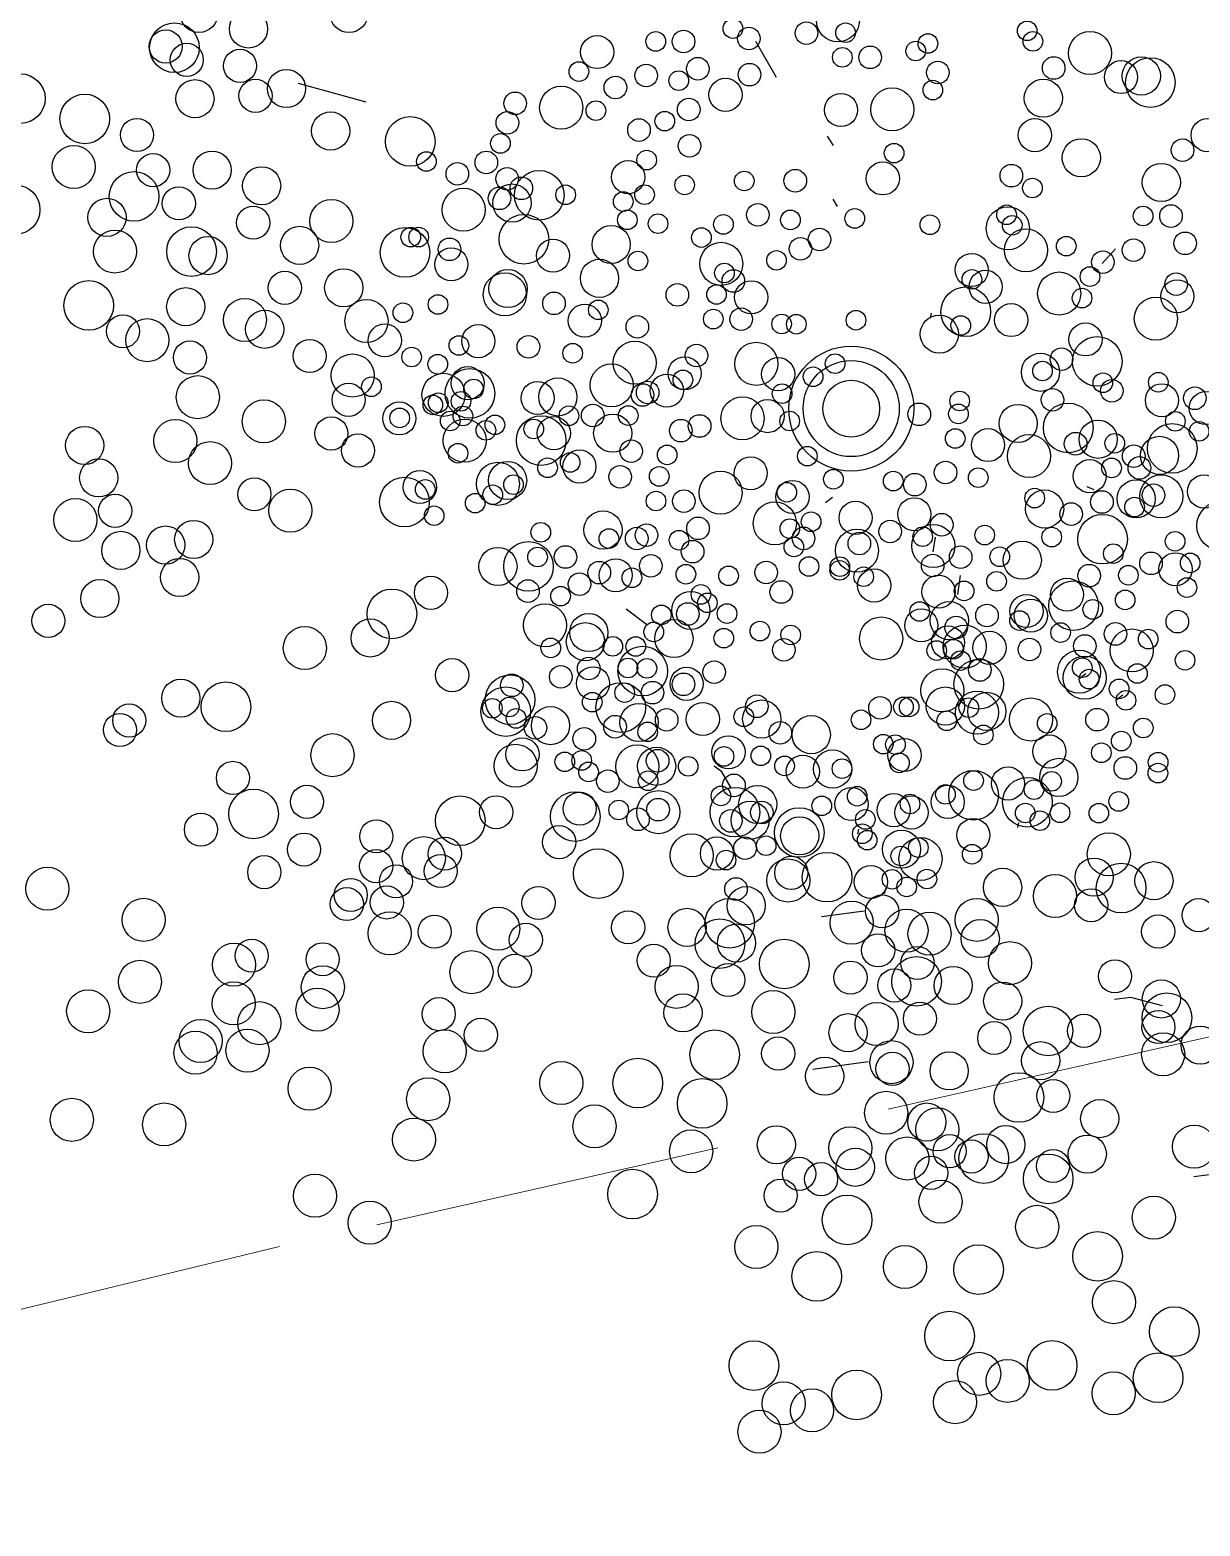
# Model space of a CAD drawing. Header units: millimetres. Extents: x 441156 to 441876, y 4514765 to 4515211.
# Drawn here: x 441583.553 to 441584.391, y 4514836.192 to 4514837.262 of the extents above; entities that cross this region are included whole.
import ezdxf

# ---------------------------------------------------------------- set-up
doc = ezdxf.new("R2010")
doc.units = ezdxf.units.MM
doc.linetypes.add('HIDDEN', pattern=[0.375, 0.25, -0.125])
doc.layers.add('01_piscinas', color=254, linetype='Continuous')
doc.layers.add('INGIN ELECTRICIDAD ALUMBRADO', color=120, linetype='HIDDEN')

msp = doc.modelspace()

# ---------------------------------------------------------------- linework, layer by layer
at = {"layer": '01_piscinas'}
for p, q in [((441584.08757335, 4514837.2280294, 0.00000053), (441584.07293329, 4514837.25394559, 0.00000053)), ((441583.79406559, 4514837.21031426, 0.00000053), (441583.74560044, 4514837.22378935, 0.00000053)), ((441584.12394688, 4514837.18612068, 0.00000053), (441584.12811343, 4514837.1793012, 0.00000053)), ((441584.37972599, 4514837.18416848, 0.00000053), (441584.38126584, 4514837.18356, 0.00000053)), ((441584.12789468, 4514837.14112646, 0.00000053), (441584.13109971, 4514837.1358807, 0.00000053)), ((441584.32060017, 4514837.09491363, 0.00000053), (441584.33007378, 4514837.10537199, 0.00000053)), ((441584.19830095, 4514837.05940456, 0.00000053), (441584.1974471, 4514837.05586869, 0.00000053)), ((441584.30970289, 4514836.93531433, 0.00000053), (441584.31463041, 4514836.93336718, 0.00000053)), ((441584.12771046, 4514836.92757062, 0.00000053), (441584.12270566, 4514836.92383017, 0.00000053)), ((441584.20108124, 4514836.89922716, 0.00000053), (441584.19957033, 4514836.88877648, 0.00000053)), ((441584.21908941, 4514836.87165159, 0.00000053), (441584.21712523, 4514836.85806572, 0.00000053)), ((441583.98009817, 4514836.84791057, 0.00000053), (441583.99462389, 4514836.83688814, 0.00000053)), ((441584.30893788, 4514836.80131507, 0.00000053), (441584.30393308, 4514836.79757462, 0.00000053)), ((441584.33531193, 4514836.78614308, 0.00000053), (441584.33030713, 4514836.78240262, 0.00000053)), ((441584.14635059, 4514836.69032926, 0.00000053), (441584.14549674, 4514836.6867934, 0.00000053)), ((441584.26077375, 4514836.6949051, 0.00000053), (441584.2599199, 4514836.69136923, 0.00000053)), ((441584.16548064, 4514836.6475076, 0.00000053), (441584.16462679, 4514836.64397174, 0.00000053)), ((441584.1198776, 4514836.62763433, 0.00000053), (441584.1504079, 4514836.6318208, 0.00000053)), ((441584.11352468, 4514836.51858091, 0.00000053), (441584.15321407, 4514836.52402332, 0.00000053))]:
    msp.add_line(p, q, dxfattribs=at)
at = {"layer": '01_piscinas', "elevation": 0.00000131}
msp.add_lwpolyline([(441583.31739881, 4514835.83174273, -0.0058147586), (441588.54332977, 4514837.00261362, -0.0069540546), (441592.08503505, 4514837.58702849)], format="xyb", dxfattribs=at)
at = {"layer": '01_piscinas', "elevation": 0.00000053}
for points in [[(441584.05539677, 4514836.71921606), (441584.04842368, 4514836.73117648), (441584.04842368, 4514836.73117648), (441584.0429745, 4514836.73534652)], [(441584.36365151, 4514836.56382565), (441584.34102577, 4514836.56978557), (441584.34102577, 4514836.56978557), (441584.32953069, 4514836.56825697)], [(441584.43043076, 4514836.43562963), (441584.4010173, 4514836.44337752), (441584.4010173, 4514836.44337752), (441584.3860737, 4514836.44139035)]]:
    msp.add_lwpolyline(points, dxfattribs=at)
at = {"layer": '01_piscinas'}
for centre, radius in [((441583.67443687, 4514837.27401348, 0.00000053), 0.01366082), ((441583.78172654, 4514837.27393293, 0.00000053), 0.01366082), ((441583.70985251, 4514837.26281909, 0.00000053), 0.01366082), ((441584.13152797, 4514837.26891647, 0.00000053), 0.01541533), ((441583.65688981, 4514837.24940304, 0.00000053), 0.01775907), ((441584.05639707, 4514837.26311279, 0.00000053), 0.00701654), ((441584.06783821, 4514837.25602124, 0.00000053), 0.00808333), ((441584.10902907, 4514837.25981059, 0.00000053), 0.00808333), ((441584.13703306, 4514837.26011867, 0.00000053), 0.00701654), ((441584.26695523, 4514837.26147456, 0.00000053), 0.00701654), ((441583.65061512, 4514837.25023123, 0.00000053), 0.01185795), ((441583.95933843, 4514837.24626281, 0.00000053), 0.01185795), ((441584.00122253, 4514837.25386634, 0.00000053), 0.00701654), ((441584.02114035, 4514837.25384981, 0.00000053), 0.00808333), ((441584.18726129, 4514837.24699747, 0.00000053), 0.00701654), ((441584.19590563, 4514837.25238986, 0.00000053), 0.00701654), ((441584.27102278, 4514837.25397017, 0.00000053), 0.00701654), ((441584.31187566, 4514837.2455607, 0.00000053), 0.01541533), ((441583.66567956, 4514837.24074674, 0.00000053), 0.01185795), ((441583.70381004, 4514837.23639974, 0.00000053), 0.01185795), ((441584.03127468, 4514837.23434788, 0.00000053), 0.00808333), ((441584.13473142, 4514837.24249936, 0.00000053), 0.00701654), ((441584.15464924, 4514837.24248283, 0.00000053), 0.00808333), ((441584.28591677, 4514837.23485305, 0.00000053), 0.00808333), ((441584.34862845, 4514837.22916187, 0.00000053), 0.01366082), ((441584.35506337, 4514837.22447648, 0.00000053), 0.01775907), ((441583.73703135, 4514837.22018111, 0.00000053), 0.01366082), ((441583.94621003, 4514837.2322996, 0.00000053), 0.00701654), ((441583.99435666, 4514837.22947816, 0.00000053), 0.00808333), ((441584.01769244, 4514837.22582206, 0.00000053), 0.00701654), ((441584.06834563, 4514837.23009487, 0.00000053), 0.00808333), ((441584.20301966, 4514837.23170388, 0.00000053), 0.00808333), ((441584.3341148, 4514837.2283743, 0.00000053), 0.01185795), ((441583.54665214, 4514837.21297262, 0.00000053), 0.01775907), ((441583.67155446, 4514837.21288231, 0.00000053), 0.01366082), ((441583.71488459, 4514837.2149833, 0.00000053), 0.01185795), ((441583.93357839, 4514837.20648893, 0.00000053), 0.01541533), ((441583.97235166, 4514837.22085146, 0.00000053), 0.00808333), ((441584.05114087, 4514837.21567206, 0.00000053), 0.01185795), ((441584.17041574, 4514837.20526801, 0.00000053), 0.01541533), ((441584.19945938, 4514837.2190569, 0.00000053), 0.00701654), ((441584.27849775, 4514837.2132689, 0.00000053), 0.01366082), ((441583.59269247, 4514837.19841991, 0.00000053), 0.01775907), ((441583.90057848, 4514837.20956701, 0.00000053), 0.00808333), ((441583.95840813, 4514837.20435903, 0.00000053), 0.00701654), ((441584.02480648, 4514837.20513607, 0.00000053), 0.00808333), ((441584.13372628, 4514837.20481553, 0.00000053), 0.01185795), ((441583.76862, 4514837.18980519, 0.00000053), 0.01366082), ((441583.82557302, 4514837.18233685, 0.00000053), 0.01775907), ((441583.89507461, 4514837.19567185, 0.00000053), 0.00808333), ((441584.00769771, 4514837.19684554, 0.00000053), 0.00701654), ((441583.63008638, 4514837.1869599, 0.00000053), 0.01185795), ((441583.98923614, 4514837.19047995, 0.00000053), 0.00808333), ((441584.27245528, 4514837.18684955, 0.00000053), 0.01185795), ((441584.39602753, 4514837.18680253, 0.00000053), 0.01185795), ((441583.58483726, 4514837.16407476, 0.00000053), 0.01541533), ((441583.89010627, 4514837.18088881, 0.00000053), 0.00701654), ((441584.02531389, 4514837.1792097, 0.00000053), 0.00808333), ((441584.17176566, 4514837.17391929, 0.00000053), 0.00701654), ((441584.30567659, 4514837.17063092, 0.00000053), 0.01366082), ((441584.3781372, 4514837.17612154, 0.00000053), 0.00808333), ((441583.64169527, 4514837.16180529, 0.00000053), 0.01185795), ((441583.6838218, 4514837.1617818, 0.00000053), 0.01366082), ((441583.83718095, 4514837.16796529, 0.00000053), 0.00701654), ((441583.8592834, 4514837.15920184, 0.00000053), 0.00808333), ((441583.87999399, 4514837.16732108, 0.00000053), 0.00808333), ((441583.98145737, 4514837.15679434, 0.00000053), 0.01185795), ((441583.99472237, 4514837.16899521, 0.00000053), 0.00701654), ((441584.16363995, 4514837.15585518, 0.00000053), 0.01185795), ((441583.62802497, 4514837.14299054, 0.00000053), 0.01775907), ((441583.71923744, 4514837.15058741, 0.00000053), 0.01366082), ((441583.89497992, 4514837.15550184, 0.00000053), 0.00808333), ((441583.90507787, 4514837.14879016, 0.00000053), 0.00808333), ((441583.91786545, 4514837.143807, 0.00000053), 0.01775907), ((441584.02186599, 4514837.15118195, 0.00000053), 0.00701654), ((441584.06454907, 4514837.1540436, 0.00000053), 0.00701654), ((441584.10105118, 4514837.15421868, 0.00000053), 0.00808333), ((441584.25562903, 4514837.15785382, 0.00000053), 0.00808333), ((441584.36293063, 4514837.15296932, 0.00000053), 0.01366082), ((441583.542905, 4514837.13350211, 0.00000053), 0.01775907), ((441583.66000005, 4514837.13799955, 0.00000053), 0.01185795), ((441583.86375814, 4514837.133439, 0.00000053), 0.01541533), ((441583.88947605, 4514837.14160668, 0.00000053), 0.00808333), ((441583.89837632, 4514837.13821582, 0.00000053), 0.01366082), ((441583.93676754, 4514837.1441409, 0.00000053), 0.00701654), ((441583.97798465, 4514837.13931422, 0.00000053), 0.00701654), ((441583.99323298, 4514837.14422503, 0.00000053), 0.00701654), ((441584.27069128, 4514837.14896882, 0.00000053), 0.00701654), ((441583.60859837, 4514837.12797207, 0.00000053), 0.01366082), ((441583.71319497, 4514837.12416806, 0.00000053), 0.01185795), ((441583.76913847, 4514837.12535834, 0.00000053), 0.01541533), ((441584.07426749, 4514837.12984703, 0.00000053), 0.00808333), ((441584.25311977, 4514837.12011859, 0.00000053), 0.01541533), ((441584.25218113, 4514837.12982607, 0.00000053), 0.00701654), ((441584.34990478, 4514837.12895114, 0.00000053), 0.00701654), ((441584.3698226, 4514837.12893461, 0.00000053), 0.00808333), ((441583.90694585, 4514837.11235478, 0.00000053), 0.01775907), ((441583.98087756, 4514837.12622111, 0.00000053), 0.00701654), ((441584.00286695, 4514837.1234599, 0.00000053), 0.00701654), ((441584.04961521, 4514837.1229357, 0.00000053), 0.00701654), ((441584.09760327, 4514837.12619093, 0.00000053), 0.00701654), ((441584.14358619, 4514837.1272304, 0.00000053), 0.00701654), ((441584.19737702, 4514837.12270919, 0.00000053), 0.00701654), ((441584.25624868, 4514837.12232168, 0.00000053), 0.00701654), ((441583.61432572, 4514837.10353239, 0.00000053), 0.01541533), ((441583.66909021, 4514837.10350185, 0.00000053), 0.01775907), ((441583.68093939, 4514837.10065063, 0.00000053), 0.01366082), ((441583.74641628, 4514837.10794943, 0.00000053), 0.01366082), ((441583.82182588, 4514837.10286634, 0.00000053), 0.01775907), ((441583.82595051, 4514837.11381557, 0.00000053), 0.00701654), ((441583.83158239, 4514837.11390013, 0.00000053), 0.00701654), ((441583.9693705, 4514837.10857747, 0.00000053), 0.01366082), ((441584.03387562, 4514837.11356413, 0.00000053), 0.00701654), ((441584.1047173, 4514837.10550494, 0.00000053), 0.00808333), ((441584.11835472, 4514837.11211338, 0.00000053), 0.00808333), ((441584.2660618, 4514837.10444011, 0.00000053), 0.01541533), ((441584.29489228, 4514837.1073844, 0.00000053), 0.00701654), ((441584.37995692, 4514837.10943268, 0.00000053), 0.00808333), ((441583.85496513, 4514837.0943862, 0.00000053), 0.01185795), ((441583.85368484, 4514837.10513667, 0.00000053), 0.00808333), ((441583.92774949, 4514837.10060209, 0.00000053), 0.01185795), ((441583.98842435, 4514837.09681275, 0.00000053), 0.00701654), ((441584.04805935, 4514837.09472258, 0.00000053), 0.01541533), ((441584.08760854, 4514837.09721441, 0.00000053), 0.00701654), ((441584.32103391, 4514837.09593627, 0.00000053), 0.00808333), ((441584.34303891, 4514837.10456296, 0.00000053), 0.00808333), ((441583.9609708, 4514837.08438346, 0.00000053), 0.01366082), ((441584.05034639, 4514837.08818271, 0.00000053), 0.00701654), ((441584.22725844, 4514837.09035562, 0.00000053), 0.01185795), ((441584.31187726, 4514837.08561438, 0.00000053), 0.00701654), ((441583.59553445, 4514837.06496306, 0.00000053), 0.01775907), ((441583.7358784, 4514837.077597, 0.00000053), 0.01185795), ((441583.77800493, 4514837.07757351, 0.00000053), 0.01366082), ((441583.8932466, 4514837.07289662, 0.00000053), 0.01541533), ((441583.89549391, 4514837.07708466, 0.00000053), 0.01366082), ((441584.05674852, 4514837.08243963, 0.00000053), 0.00808333), ((441584.06951965, 4514837.07082023, 0.00000053), 0.01185795), ((441584.22738885, 4514837.08361249, 0.00000053), 0.00701654), ((441584.23721384, 4514837.07829525, 0.00000053), 0.01185795), ((441584.28985802, 4514837.07349265, 0.00000053), 0.01541533), ((441584.37436427, 4514837.0714838, 0.00000053), 0.01185795), ((441584.37348873, 4514837.08022088, 0.00000053), 0.00808333), ((441583.66495217, 4514837.06404543, 0.00000053), 0.01366082), ((441583.84541232, 4514837.06566242, 0.00000053), 0.00701654), ((441583.928423, 4514837.06646176, 0.00000053), 0.00808333), ((441584.01667478, 4514837.07249255, 0.00000053), 0.00808333), ((441584.04467877, 4514837.07280062, 0.00000053), 0.00701654), ((441584.22303583, 4514837.06045693, 0.00000053), 0.01775907), ((441584.30620964, 4514837.07023229, 0.00000053), 0.00701654), ((441584.35901141, 4514837.05551171, 0.00000053), 0.01541533), ((441583.70727533, 4514837.05460399, 0.00000053), 0.01541533), ((441583.72142358, 4514837.04792829, 0.00000053), 0.01366082), ((441583.79426507, 4514837.05383184, 0.00000053), 0.01541533), ((441583.82035195, 4514837.0597504, 0.00000053), 0.00701654), ((441583.95043292, 4514837.05403103, 0.00000053), 0.01185795), ((441583.96011268, 4514837.06181249, 0.00000053), 0.00701654), ((441584.04237713, 4514837.05518131, 0.00000053), 0.00701654), ((441584.06229495, 4514837.05516479, 0.00000053), 0.00808333), ((441584.14445989, 4514837.05441247, 0.00000053), 0.00701654), ((441584.25551863, 4514837.05448951, 0.00000053), 0.01185795), ((441583.62003201, 4514837.04648655, 0.00000053), 0.01185795), ((441583.63743422, 4514837.04010915, 0.00000053), 0.01541533), ((441583.8073781, 4514837.03995978, 0.00000053), 0.01185795), ((441583.87429328, 4514837.03936581, 0.00000053), 0.01185795), ((441583.98803831, 4514837.04962661, 0.00000053), 0.00808333), ((441584.09126557, 4514837.05169823, 0.00000053), 0.00701654), ((441584.10177681, 4514837.05155082, 0.00000053), 0.00701654), ((441584.20411694, 4514837.04446204, 0.00000053), 0.01366082), ((441584.21941959, 4514837.0506111, 0.00000053), 0.00701654), ((441584.30871354, 4514837.04065802, 0.00000053), 0.01185795), ((441583.66799813, 4514837.02767413, 0.00000053), 0.01185795), ((441583.75365417, 4514837.02880989, 0.00000053), 0.01185795), ((441583.86039808, 4514837.03632495, 0.00000053), 0.00701654), ((441583.91011051, 4514837.03540877, 0.00000053), 0.00808333), ((441583.98619621, 4514837.02396823, 0.00000053), 0.01541533), ((441584.31707915, 4514837.02493906, 0.00000053), 0.01775907), ((441583.78437227, 4514837.01482132, 0.00000053), 0.01541533), ((441583.82656143, 4514837.02803938, 0.00000053), 0.00701654), ((441583.84524591, 4514837.0229155, 0.00000053), 0.00701654), ((441583.94180018, 4514837.0307595, 0.00000053), 0.00701654), ((441584.02193262, 4514837.0163938, 0.00000053), 0.01185795), ((441584.03041419, 4514837.0291187, 0.00000053), 0.00808333), ((441584.07318595, 4514837.02319608, 0.00000053), 0.01541533), ((441584.14105399, 4514836.99114572, 0.00000053), 0.0446896), ((441584.12952603, 4514837.02330456, 0.00000053), 0.00701654), ((441584.27645796, 4514837.01714059, 0.00000053), 0.01366082), ((441584.29149909, 4514837.02657613, 0.00000053), 0.00808333), ((441583.86825796, 4514837.00200234, 0.00000053), 0.01775907), ((441583.86668344, 4514837.00935772, 0.00000053), 0.01185795), ((441583.96963785, 4514837.00786788, 0.00000053), 0.01541533), ((441584.02065708, 4514837.01174519, 0.00000053), 0.00701654), ((441584.0888478, 4514837.01579984, 0.00000053), 0.01185795), ((441584.14105399, 4514836.99114572, 0.00000053), 0.03437661), ((441584.11378645, 4514837.01393299, 0.00000053), 0.00701654), ((441584.27791686, 4514837.01805031, 0.00000053), 0.00701654), ((441583.67360125, 4514836.99931455, 0.00000053), 0.01541533), ((441583.78147496, 4514836.99742943, 0.00000053), 0.01185795), ((441583.79780104, 4514837.00680529, 0.00000053), 0.00701654), ((441583.84939021, 4514837.0009785, 0.00000053), 0.01541533), ((441583.87085339, 4514837.00521139, 0.00000053), 0.00701654), ((441583.91669724, 4514836.9987094, 0.00000053), 0.01185795), ((441583.93121089, 4514836.99949697, 0.00000053), 0.01366082), ((441583.99170443, 4514837.00091287, 0.00000053), 0.00808333), ((441583.99545745, 4514837.00266607, 0.00000053), 0.00808333), ((441584.00919542, 4514837.00400892, 0.00000053), 0.01185795), ((441584.09160217, 4514837.00186204, 0.00000053), 0.00701654), ((441584.14105399, 4514836.99114572, 0.00000053), 0.02034119), ((441584.32108982, 4514837.0096258, 0.00000053), 0.00701654), ((441584.32749195, 4514837.00388272, 0.00000053), 0.00808333), ((441584.36334787, 4514836.99712656, 0.00000053), 0.01185795), ((441584.3607443, 4514837.00999772, 0.00000053), 0.00701654), ((441584.38688593, 4514836.99854959, 0.00000053), 0.00808333), ((441583.72082667, 4514836.98202215, 0.00000053), 0.01541533), ((441583.81780221, 4514836.98412759, 0.00000053), 0.01185795), ((441583.84172912, 4514836.9937937, 0.00000053), 0.00701654), ((441583.84561236, 4514836.99531606, 0.00000053), 0.00701654), ((441583.86187957, 4514836.99635814, 0.00000053), 0.00701654), ((441584.06329315, 4514836.98418556, 0.00000053), 0.01541533), ((441584.08123796, 4514836.98579175, 0.00000053), 0.01185795), ((441584.21863254, 4514836.99658728, 0.00000053), 0.00701654), ((441584.28503089, 4514836.99736433, 0.00000053), 0.00808333), ((441584.39473814, 4514836.99151758, 0.00000053), 0.01185795), ((441583.76912152, 4514836.97333905, 0.00000053), 0.01185795), ((441583.81799824, 4514836.9844904, 0.00000053), 0.00701654), ((441583.85419236, 4514836.98231839, 0.00000053), 0.00701654), ((441583.86325325, 4514836.98587056, 0.00000053), 0.00701654), ((441583.88614066, 4514836.97954892, 0.00000053), 0.00701654), ((441583.91924625, 4514836.96824696, 0.00000053), 0.01775907), ((441583.92830613, 4514836.97355478, 0.00000053), 0.01185795), ((441583.93911412, 4514836.98603561, 0.00000053), 0.00701654), ((441583.9561341, 4514836.98625675, 0.00000053), 0.00808333), ((441583.97043266, 4514836.97353129, 0.00000053), 0.01366082), ((441583.98151392, 4514836.98617363, 0.00000053), 0.00701654), ((441584.03260565, 4514836.97872727, 0.00000053), 0.00808333), ((441584.09703321, 4514836.98229466, 0.00000053), 0.00701654), ((441584.18974782, 4514836.98706767, 0.00000053), 0.00808333), ((441584.21775181, 4514836.98737574, 0.00000053), 0.00701654), ((441584.26047075, 4514836.9805354, 0.00000053), 0.01366082), ((441584.29629577, 4514836.9773523, 0.00000053), 0.01775907), ((441584.3729424, 4514836.98205716, 0.00000053), 0.00701654), ((441583.59266751, 4514836.96479069, 0.00000053), 0.01366082), ((441583.65754178, 4514836.96799706, 0.00000053), 0.01541533), ((441583.86448176, 4514836.9682775, 0.00000053), 0.01541533), ((441583.87972058, 4514836.97560932, 0.00000053), 0.00701654), ((441583.913938, 4514836.97657486, 0.00000053), 0.00701654), ((441584.01914135, 4514836.97537718, 0.00000053), 0.00808333), ((441584.21545017, 4514836.96975643, 0.00000053), 0.00701654), ((441584.23894651, 4514836.96504935, 0.00000053), 0.01185795), ((441584.31771831, 4514836.96922522, 0.00000053), 0.01366082), ((441584.37071761, 4514836.96264908, 0.00000053), 0.01775907), ((441584.38995297, 4514836.97485433, 0.00000053), 0.00701654), ((441583.68237628, 4514836.95215091, 0.00000053), 0.01541533), ((441583.78822498, 4514836.96114971, 0.00000053), 0.01185795), ((441583.85975336, 4514836.95924516, 0.00000053), 0.00701654), ((441583.98357101, 4514836.96072106, 0.00000053), 0.00808333), ((441584.00938424, 4514836.95800367, 0.00000053), 0.00701654), ((441584.10965243, 4514836.95712639, 0.00000053), 0.00701654), ((441584.26831427, 4514836.95722043, 0.00000053), 0.01541533), ((441584.30159662, 4514836.96601915, 0.00000053), 0.00808333), ((441584.32960061, 4514836.96632722, 0.00000053), 0.00701654), ((441584.34317271, 4514836.95710595, 0.00000053), 0.00808333), ((441584.36164123, 4514836.95768437, 0.00000053), 0.01366082), ((441583.6026952, 4514836.94160865, 0.00000053), 0.01366082), ((441583.89520922, 4514836.93972157, 0.00000053), 0.01366082), ((441583.92383189, 4514836.94879801, 0.00000053), 0.00701654), ((441583.93999514, 4514836.95264478, 0.00000053), 0.00701654), ((441583.94661091, 4514836.94974904, 0.00000053), 0.01185795), ((441584.06915244, 4514836.94485639, 0.00000053), 0.01185795), ((441584.2085843, 4514836.94536825, 0.00000053), 0.00808333), ((441584.31167584, 4514836.94280588, 0.00000053), 0.01185795), ((441584.32729897, 4514836.94870791, 0.00000053), 0.00701654), ((441584.34721679, 4514836.94869139, 0.00000053), 0.00808333), ((441583.83238676, 4514836.93502491, 0.00000053), 0.01185795), ((441583.88827798, 4514836.93733004, 0.00000053), 0.01541533), ((441583.8994369, 4514836.9367446, 0.00000053), 0.00701654), ((441583.97571263, 4514836.94231351, 0.00000053), 0.00808333), ((441584.00371662, 4514836.94262158, 0.00000053), 0.00701654), ((441584.04758197, 4514836.93096959, 0.00000053), 0.01541533), ((441584.1283213, 4514836.9406146, 0.00000053), 0.00701654), ((441584.17109396, 4514836.93926797, 0.00000053), 0.00701654), ((441584.1865793, 4514836.93674156, 0.00000053), 0.00808333), ((441584.23192008, 4514836.94171216, 0.00000053), 0.00701654), ((441584.3628624, 4514836.92830393, 0.00000053), 0.01541533), ((441584.39345975, 4514836.93184114, 0.00000053), 0.01185795), ((441583.71409871, 4514836.92985211, 0.00000053), 0.01185795), ((441583.73978659, 4514836.91818867, 0.00000053), 0.01541533), ((441583.82145579, 4514836.92429433, 0.00000053), 0.01775907), ((441583.83630966, 4514836.93333746, 0.00000053), 0.00701654), ((441583.88460315, 4514836.92950655, 0.00000053), 0.00701654), ((441584.00141498, 4514836.92500227, 0.00000053), 0.00701654), ((441584.0213328, 4514836.92498574, 0.00000053), 0.00808333), ((441584.0990258, 4514836.92796332, 0.00000053), 0.01185795), ((441584.09500081, 4514836.93131565, 0.00000053), 0.00701654), ((441584.27228647, 4514836.92714117, 0.00000053), 0.00701654), ((441584.27942026, 4514836.91928845, 0.00000053), 0.01366082), ((441584.3204331, 4514836.92431974, 0.00000053), 0.00808333), ((441584.34489716, 4514836.92658725, 0.00000053), 0.01366082), ((441584.35735111, 4514836.92918945, 0.00000053), 0.00808333), ((441583.58601213, 4514836.91146403, 0.00000053), 0.01541533), ((441583.61442386, 4514836.91800554, 0.00000053), 0.01185795), ((441583.84269852, 4514836.91450126, 0.00000053), 0.00701654), ((441583.87202162, 4514836.92350713, 0.00000053), 0.00701654), ((441584.08641735, 4514836.9090086, 0.00000053), 0.01541533), ((441584.14418226, 4514836.91296707, 0.00000053), 0.01185795), ((441584.18622351, 4514836.9155448, 0.00000053), 0.01185795), ((441584.2984281, 4514836.91569304, 0.00000053), 0.00808333), ((441584.34376888, 4514836.92066364, 0.00000053), 0.00701654), ((441584.40605011, 4514836.90721971, 0.00000053), 0.01775907), ((441583.6706733, 4514836.89753854, 0.00000053), 0.01366082), ((441583.96346016, 4514836.90430811, 0.00000053), 0.01366082), ((441584.03146713, 4514836.90548381, 0.00000053), 0.00808333), ((441584.09712932, 4514836.90526705, 0.00000053), 0.00701654), ((441584.11237764, 4514836.91017786, 0.00000053), 0.00701654), ((441584.16888178, 4514836.90318685, 0.00000053), 0.00808333), ((441584.2057998, 4514836.90805657, 0.00000053), 0.00808333), ((441584.32093014, 4514836.89773127, 0.00000053), 0.01775907), ((441583.61855316, 4514836.88970768, 0.00000053), 0.01366082), ((441583.65058561, 4514836.89349191, 0.00000053), 0.01366082), ((441583.91897878, 4514836.90259848, 0.00000053), 0.00701654), ((441583.96767761, 4514836.89817001, 0.00000053), 0.00701654), ((441583.98759543, 4514836.89815348, 0.00000053), 0.00808333), ((441583.99454911, 4514836.9006141, 0.00000053), 0.00808333), ((441584.01788489, 4514836.896958, 0.00000053), 0.00701654), ((441584.10694937, 4514836.89829773, 0.00000053), 0.00808333), ((441584.14512073, 4514836.88951347, 0.00000053), 0.01541533), ((441584.14687678, 4514836.89456016, 0.00000053), 0.00808333), ((441584.19977436, 4514836.89286452, 0.00000053), 0.01541533), ((441584.19221757, 4514836.89953075, 0.00000053), 0.00701654), ((441584.23656559, 4514836.90063897, 0.00000053), 0.00701654), ((441584.28448456, 4514836.89920061, 0.00000053), 0.00701654), ((441584.37277316, 4514836.89621091, 0.00000053), 0.00701654), ((441583.88831337, 4514836.87817565, 0.00000053), 0.01366082), ((441583.91018201, 4514836.87825683, 0.00000053), 0.01775907), ((441583.91667714, 4514836.88497917, 0.00000053), 0.00701654), ((441583.93659496, 4514836.88496264, 0.00000053), 0.00808333), ((441584.02759183, 4514836.88879323, 0.00000053), 0.00808333), ((441584.10002223, 4514836.89217394, 0.00000053), 0.00701654), ((441584.21934866, 4514836.88485017, 0.00000053), 0.00808333), ((441584.24735265, 4514836.88515824, 0.00000053), 0.00701654), ((441584.26343304, 4514836.88268325, 0.00000053), 0.01366082), ((441584.32857187, 4514836.88738639, 0.00000053), 0.00701654), ((441583.66061329, 4514836.87030987, 0.00000053), 0.01366082), ((441583.96081174, 4514836.87378184, 0.00000053), 0.00808333), ((441583.97256185, 4514836.87188673, 0.00000053), 0.01185795), ((441583.99772975, 4514836.87865155, 0.00000053), 0.00808333), ((441584.02276201, 4514836.87264416, 0.00000053), 0.00701654), ((441584.05329418, 4514836.871482, 0.00000053), 0.00701654), ((441584.08016568, 4514836.87392608, 0.00000053), 0.00808333), ((441584.11083733, 4514836.87816154, 0.00000053), 0.00701654), ((441584.13282671, 4514836.87540034, 0.00000053), 0.00701654), ((441584.13293325, 4514836.87806772, 0.00000053), 0.00701654), ((441584.1993316, 4514836.87884476, 0.00000053), 0.00808333), ((441584.31135494, 4514836.87159759, 0.00000053), 0.00808333), ((441584.33935892, 4514836.87190567, 0.00000053), 0.00701654), ((441584.35555623, 4514836.88042211, 0.00000053), 0.00808333), ((441584.37307488, 4514836.87619885, 0.00000053), 0.01185795), ((441584.38356022, 4514836.88073019, 0.00000053), 0.00701654), ((441583.60350637, 4514836.85525573, 0.00000053), 0.01366082), ((441583.84037969, 4514836.85936648, 0.00000053), 0.01185795), ((441583.90981127, 4514836.86059099, 0.00000053), 0.00808333), ((441583.94672929, 4514836.86546071, 0.00000053), 0.00808333), ((441583.98414752, 4514836.87012574, 0.00000053), 0.00701654), ((441584.09098077, 4514836.85991368, 0.00000053), 0.00808333), ((441584.14994383, 4514836.87086489, 0.00000053), 0.00701654), ((441584.15751751, 4514836.86461412, 0.00000053), 0.01185795), ((441584.20354289, 4514836.86011975, 0.00000053), 0.01185795), ((441584.22184876, 4514836.86072413, 0.00000053), 0.00701654), ((441584.24505101, 4514836.86753893, 0.00000053), 0.00701654), ((441584.30014676, 4514836.85014451, 0.00000053), 0.01775907), ((441584.29541428, 4514836.85803231, 0.00000053), 0.01185795), ((441584.38125858, 4514836.86311088, 0.00000053), 0.00701654), ((441583.81249118, 4514836.84428463, 0.00000053), 0.01775907), ((441583.93314705, 4514836.85693489, 0.00000053), 0.00701654), ((441584.02629726, 4514836.84670863, 0.00000053), 0.01366082), ((441584.03355892, 4514836.85819855, 0.00000053), 0.00701654), ((441584.03815953, 4514836.85217717, 0.00000053), 0.00701654), ((441584.26647901, 4514836.84631195, 0.00000053), 0.01185795), ((441584.33705729, 4514836.85428635, 0.00000053), 0.00701654), ((441583.56662129, 4514836.8393155, 0.00000053), 0.01185795), ((441583.9220142, 4514836.83610904, 0.00000053), 0.01541533), ((441584.00521182, 4514836.84352873, 0.00000053), 0.00701654), ((441584.02420023, 4514836.84419579, 0.00000053), 0.00808333), ((441584.05220421, 4514836.84450386, 0.00000053), 0.00701654), ((441584.19118945, 4514836.83602937, 0.00000053), 0.01185795), ((441584.19003851, 4514836.84597219, 0.00000053), 0.00701654), ((441584.21125293, 4514836.83943601, 0.00000053), 0.01366082), ((441584.23818514, 4514836.84315076, 0.00000053), 0.00808333), ((441584.26152092, 4514836.83949466, 0.00000053), 0.00701654), ((441584.26953925, 4514836.84299709, 0.00000053), 0.01185795), ((441584.31385503, 4514836.84747155, 0.00000053), 0.00701654), ((441584.37439271, 4514836.8387227, 0.00000053), 0.00808333), ((441583.7501774, 4514836.81983271, 0.00000053), 0.01541533), ((441583.79695428, 4514836.82705291, 0.00000053), 0.01366082), ((441583.95090786, 4514836.82434328, 0.00000053), 0.01366082), ((441583.95329766, 4514836.83092326, 0.00000053), 0.01366082), ((441583.99982155, 4514836.83136629, 0.00000053), 0.00701654), ((441584.01421067, 4514836.82661526, 0.00000053), 0.01366082), ((441584.07573537, 4514836.83195191, 0.00000053), 0.00701654), ((441584.09772476, 4514836.8291907, 0.00000053), 0.00701654), ((441584.16245656, 4514836.82665464, 0.00000053), 0.01541533), ((441584.21029291, 4514836.82384002, 0.00000053), 0.01185795), ((441584.22228956, 4514836.82081196, 0.00000053), 0.01541533), ((441584.21618014, 4514836.83452406, 0.00000053), 0.00808333), ((441584.29087985, 4514836.83087084, 0.00000053), 0.00701654), ((441584.33019141, 4514836.82989818, 0.00000053), 0.00808333), ((441583.92613169, 4514836.81991236, 0.00000053), 0.00701654), ((441583.97047972, 4514836.82102057, 0.00000053), 0.00701654), ((441583.98693439, 4514836.82092193, 0.00000053), 0.00701654), ((441584.04990258, 4514836.82688455, 0.00000053), 0.00701654), ((441584.09279683, 4514836.81857377, 0.00000053), 0.00808333), ((441584.2022366, 4514836.81803163, 0.00000053), 0.00701654), ((441584.21431226, 4514836.81900037, 0.00000053), 0.00701654), ((441584.23996203, 4514836.82001921, 0.00000053), 0.01185795), ((441584.26863495, 4514836.81880867, 0.00000053), 0.00808333), ((441584.30818641, 4514836.82127148, 0.00000053), 0.00808333), ((441584.34172237, 4514836.81809829, 0.00000053), 0.01541533), ((441584.3535272, 4514836.82624208, 0.00000053), 0.00701654), ((441583.99187024, 4514836.8033775, 0.00000053), 0.01775907), ((441584.21924718, 4514836.8108288, 0.00000053), 0.00701654), ((441584.30410651, 4514836.80286182, 0.00000053), 0.01541533), ((441584.30808483, 4514836.7985525, 0.00000053), 0.01541533), ((441584.37990124, 4514836.81107008, 0.00000053), 0.00701654), ((441583.85560471, 4514836.80037421, 0.00000053), 0.01185795), ((441583.93324572, 4514836.79922637, 0.00000053), 0.00808333), ((441583.95634362, 4514836.79455196, 0.00000053), 0.01185795), ((441583.95326279, 4514836.80523177, 0.00000053), 0.00808333), ((441583.98126677, 4514836.80553985, 0.00000053), 0.00701654), ((441583.99489008, 4514836.80531781, 0.00000053), 0.00701654), ((441584.02331236, 4514836.79419388, 0.00000053), 0.01185795), ((441584.04303671, 4514836.80249638, 0.00000053), 0.00808333), ((441584.20623009, 4514836.78949446, 0.00000053), 0.01541533), ((441584.2323126, 4514836.7939231, 0.00000053), 0.01775907), ((441584.23306462, 4514836.80415255, 0.00000053), 0.00808333), ((441584.30631854, 4514836.80574779, 0.00000053), 0.00701654), ((441584.31125346, 4514836.79757622, 0.00000053), 0.00701654), ((441584.3458012, 4514836.80158903, 0.00000053), 0.00701654), ((441583.66142446, 4514836.78395695, 0.00000053), 0.01366082), ((441583.69372437, 4514836.77782507, 0.00000053), 0.01775907), ((441583.89697076, 4514836.78285653, 0.00000053), 0.01775907), ((441583.89826018, 4514836.79314826, 0.00000053), 0.00808333), ((441583.97615768, 4514836.77725613, 0.00000053), 0.01775907), ((441583.97896514, 4514836.78792054, 0.00000053), 0.00701654), ((441583.99888295, 4514836.78790401, 0.00000053), 0.00808333), ((441584.02103171, 4514836.79386968, 0.00000053), 0.00808333), ((441584.33269258, 4514836.79057579, 0.00000053), 0.00701654), ((441584.36551766, 4514836.78650544, 0.00000053), 0.00701654), ((441583.8121793, 4514836.76806064, 0.00000053), 0.01366082), ((441583.89386401, 4514836.77430255, 0.00000053), 0.01775907), ((441583.88431664, 4514836.77665582, 0.00000053), 0.00701654), ((441583.8963923, 4514836.77762456, 0.00000053), 0.00701654), ((441583.95576288, 4514836.78110573, 0.00000053), 0.00701654), ((441584.07704777, 4514836.76901578, 0.00000053), 0.01366082), ((441584.07348652, 4514836.77815429, 0.00000053), 0.00808333), ((441584.16167262, 4514836.77699999, 0.00000053), 0.00808333), ((441584.17844115, 4514836.77768314, 0.00000053), 0.00701654), ((441584.18252308, 4514836.77769037, 0.00000053), 0.00701654), ((441584.20837051, 4514836.77830485, 0.00000053), 0.01366082), ((441584.23106459, 4514836.77364832, 0.00000053), 0.01541533), ((441584.2251894, 4514836.77715893, 0.00000053), 0.00701654), ((441584.23803963, 4514836.77448404, 0.00000053), 0.01366082), ((441584.26963444, 4514836.76868126, 0.00000053), 0.01541533), ((441584.3376275, 4514836.78240422, 0.00000053), 0.00701654), ((441583.61791028, 4514836.76118551, 0.00000053), 0.01185795), ((441583.62453938, 4514836.76801672, 0.00000053), 0.01185795), ((441583.90132722, 4514836.76945299, 0.00000053), 0.00701654), ((441583.92591515, 4514836.76432214, 0.00000053), 0.01366082), ((441583.97209927, 4514836.76353236, 0.00000053), 0.00808333), ((441583.98921797, 4514836.76659412, 0.00000053), 0.01366082), ((441584.00901728, 4514836.76840208, 0.00000053), 0.00808333), ((441584.03492124, 4514836.76903927, 0.00000053), 0.01185795), ((441584.06418976, 4514836.77063067, 0.00000053), 0.00701654), ((441584.11246341, 4514836.75782139, 0.00000053), 0.01366082), ((441584.14809039, 4514836.76847418, 0.00000053), 0.00701654), ((441584.20944981, 4514836.76778736, 0.00000053), 0.00701654), ((441584.28124965, 4514836.76591839, 0.00000053), 0.00701654), ((441584.31693033, 4514836.76857416, 0.00000053), 0.00808333), ((441583.91514466, 4514836.76277674, 0.00000053), 0.00808333), ((441583.95009426, 4514836.75490567, 0.00000053), 0.00808333), ((441583.99543505, 4514836.75987626, 0.00000053), 0.00701654), ((441584.09033139, 4514836.75918254, 0.00000053), 0.00808333), ((441584.23558349, 4514836.75767522, 0.00000053), 0.00701654), ((441584.34998729, 4514836.76263298, 0.00000053), 0.00701654), ((441583.76996993, 4514836.74314276, 0.00000053), 0.01541533), ((441583.90093051, 4514836.73557384, 0.00000053), 0.01541533), ((441583.90584035, 4514836.74371882, 0.00000053), 0.01185795), ((441583.98798987, 4514836.73510833, 0.00000053), 0.01541533), ((441584.05322603, 4514836.74523353, 0.00000053), 0.01185795), ((441584.07638786, 4514836.7426901, 0.00000053), 0.00701654), ((441584.16399855, 4514836.75103599, 0.00000053), 0.00701654), ((441584.1726889, 4514836.75071579, 0.00000053), 0.00701654), ((441584.1791795, 4514836.74327242, 0.00000053), 0.01185795), ((441584.28281304, 4514836.74582889, 0.00000053), 0.01185795), ((441584.31999737, 4514836.74487889, 0.00000053), 0.00701654), ((441584.33424771, 4514836.75326142, 0.00000053), 0.00701654), ((441583.93615073, 4514836.73841323, 0.00000053), 0.00701654), ((441583.94822639, 4514836.73938197, 0.00000053), 0.00701654), ((441584.00182434, 4514836.73520606, 0.00000053), 0.01366082), ((441584.00254908, 4514836.73919027, 0.00000053), 0.00808333), ((441584.0244266, 4514836.73516496, 0.00000053), 0.00701654), ((441584.0500445, 4514836.74224202, 0.00000053), 0.00701654), ((441584.09339844, 4514836.73548727, 0.00000053), 0.00701654), ((441584.10642094, 4514836.73140204, 0.00000053), 0.01185795), ((441584.12777781, 4514836.73324495, 0.00000053), 0.01366082), ((441584.13445275, 4514836.73354224, 0.00000053), 0.00701654), ((441584.17558181, 4514836.73762268, 0.00000053), 0.00701654), ((441584.28961147, 4514836.72725262, 0.00000053), 0.01366082), ((441584.3371541, 4514836.73398341, 0.00000053), 0.00808333), ((441584.36062175, 4514836.73808942, 0.00000053), 0.00701654), ((441583.69871087, 4514836.72689907, 0.00000053), 0.01185795), ((441583.95316131, 4514836.7312104, 0.00000053), 0.00701654), ((441583.96697875, 4514836.72453415, 0.00000053), 0.00808333), ((441583.9957629, 4514836.72486681, 0.00000053), 0.00701654), ((441584.05715853, 4514836.72155603, 0.00000053), 0.00808333), ((441584.22856547, 4514836.71445259, 0.00000053), 0.01775907), ((441584.22857987, 4514836.72496571, 0.00000053), 0.00701654), ((441584.25323581, 4514836.72285101, 0.00000053), 0.01185795), ((441584.28438563, 4514836.72444134, 0.00000053), 0.00701654), ((441584.36048989, 4514836.73032731, 0.00000053), 0.00701654), ((441583.7135169, 4514836.70113512, 0.00000053), 0.01775907), ((441583.75167759, 4514836.70974861, 0.00000053), 0.01185795), ((441584.00308142, 4514836.70240734, 0.00000053), 0.01541533), ((441584.05784591, 4514836.7023768, 0.00000053), 0.01775907), ((441584.04786178, 4514836.71403241, 0.00000053), 0.00701654), ((441584.07416536, 4514836.70788462, 0.00000053), 0.01366082), ((441584.14130443, 4514836.70817496, 0.00000053), 0.01185795), ((441584.14532929, 4514836.71379021, 0.00000053), 0.00701654), ((441584.21011613, 4514836.70973075, 0.00000053), 0.01185795), ((441584.20844774, 4514836.71510945, 0.00000053), 0.00701654), ((441584.26713532, 4514836.70948554, 0.00000053), 0.01775907), ((441584.2718041, 4514836.71844191, 0.00000053), 0.00701654), ((441583.8613735, 4514836.69627507, 0.00000053), 0.01775907), ((441583.88706033, 4514836.70232741, 0.00000053), 0.01185795), ((441583.94366716, 4514836.69922865, 0.00000053), 0.01775907), ((441583.94679558, 4514836.70486926, 0.00000053), 0.01185795), ((441583.9746998, 4514836.7039577, 0.00000053), 0.00701654), ((441584.00287693, 4514836.70418082, 0.00000053), 0.00808333), ((441584.06879609, 4514836.69663443, 0.00000053), 0.01366082), ((441584.07711357, 4514836.70207547, 0.00000053), 0.00808333), ((441584.12001015, 4514836.70689509, 0.00000053), 0.00701654), ((441584.17146952, 4514836.70381473, 0.00000053), 0.01185795), ((441584.18416291, 4514836.70211689, 0.00000053), 0.01185795), ((441584.1831286, 4514836.70821433, 0.00000053), 0.00701654), ((441584.26555372, 4514836.70175854, 0.00000053), 0.00701654), ((441584.29047297, 4514836.70193013, 0.00000053), 0.00701654), ((441584.31821615, 4514836.70166145, 0.00000053), 0.00701654), ((441584.33246648, 4514836.71004397, 0.00000053), 0.00701654), ((441583.67582837, 4514836.68988673, 0.00000053), 0.01185795), ((441583.80135282, 4514836.68506179, 0.00000053), 0.01185795), ((441583.98851724, 4514836.69728146, 0.00000053), 0.00808333), ((441584.05496482, 4514836.6961098, 0.00000053), 0.00808333), ((441584.10388624, 4514836.68782409, 0.00000053), 0.01775907), ((441584.10421173, 4514836.68544004, 0.00000053), 0.01366082), ((441584.15113056, 4514836.6971827, 0.00000053), 0.00701654), ((441584.22842091, 4514836.68592501, 0.00000053), 0.01185795), ((441584.2760187, 4514836.69626357, 0.00000053), 0.00701654), ((441583.74959502, 4514836.67561718, 0.00000053), 0.01185795), ((441583.93207725, 4514836.68095708, 0.00000053), 0.01185795), ((441584.02687764, 4514836.67145988, 0.00000053), 0.01541533), ((441584.08018061, 4514836.67838021, 0.00000053), 0.00701654), ((441584.14902634, 4514836.68693978, 0.00000053), 0.00701654), ((441584.15248848, 4514836.68233716, 0.00000053), 0.00701654), ((441584.17701922, 4514836.67589754, 0.00000053), 0.01366082), ((441584.32534075, 4514836.67223384, 0.00000053), 0.01541533), ((441583.80120874, 4514836.66375826, 0.00000053), 0.01185795), ((441583.83527626, 4514836.66949076, 0.00000053), 0.01541533), ((441583.85028818, 4514836.67266333, 0.00000053), 0.01185795), ((441583.96005545, 4514836.65842416, 0.00000053), 0.01775907), ((441584.04497434, 4514836.67285218, 0.00000053), 0.01185795), ((441584.05151691, 4514836.66808205, 0.00000053), 0.00701654), ((441584.06509915, 4514836.67660787, 0.00000053), 0.00808333), ((441584.17651099, 4514836.67104442, 0.00000053), 0.00701654), ((441584.19061715, 4514836.66891043, 0.00000053), 0.01541533), ((441584.18909252, 4514836.67704384, 0.00000053), 0.00701654), ((441584.22757779, 4514836.67228779, 0.00000053), 0.00701654), ((441583.72114378, 4514836.65941213, 0.00000053), 0.01185795), ((441583.81538306, 4514836.65286705, 0.00000053), 0.01185795), ((441583.84732399, 4514836.6602834, 0.00000053), 0.01185795), ((441584.09603103, 4514836.65347894, 0.00000053), 0.01541533), ((441584.09816926, 4514836.6590207, 0.00000053), 0.01185795), ((441584.12379495, 4514836.65587471, 0.00000053), 0.01775907), ((441584.15512502, 4514836.65240905, 0.00000053), 0.01185795), ((441584.31483714, 4514836.6558749, 0.00000053), 0.01366082), ((441584.33417871, 4514836.64808469, 0.00000053), 0.01775907), ((441584.35763838, 4514836.65333325, 0.00000053), 0.01366082), ((441583.56600793, 4514836.64762507, 0.00000053), 0.01541533), ((441583.78301455, 4514836.64307348, 0.00000053), 0.01185795), ((441584.05863095, 4514836.64739606, 0.00000053), 0.00808333), ((441584.17026061, 4514836.65436104, 0.00000053), 0.00701654), ((441584.18072559, 4514836.64886608, 0.00000053), 0.00701654), ((441584.19517986, 4514836.65453263, 0.00000053), 0.00701654), ((441584.24936024, 4514836.6485761, 0.00000053), 0.01366082), ((441584.28689036, 4514836.6423626, 0.00000053), 0.01541533), ((441583.78019327, 4514836.63661374, 0.00000053), 0.01185795), ((441583.80880009, 4514836.63779432, 0.00000053), 0.01185795), ((441583.91732895, 4514836.63740086, 0.00000053), 0.01185795), ((441584.06591368, 4514836.63550327, 0.00000053), 0.01366082), ((441584.16321783, 4514836.63143338, 0.00000053), 0.01185795), ((441584.31271823, 4514836.63577437, 0.00000053), 0.01185795), ((441583.63486467, 4514836.62532948, 0.00000053), 0.01541533), ((441583.88851805, 4514836.61898632, 0.00000053), 0.01541533), ((441584.0236132, 4514836.61992514, 0.00000053), 0.01366082), ((441584.05409877, 4514836.62290629, 0.00000053), 0.01775907), ((441584.14137957, 4514836.62328373, 0.00000053), 0.01541533), ((441584.18059417, 4514836.61761543, 0.00000053), 0.01541533), ((441584.23083477, 4514836.62530626, 0.00000053), 0.01541533), ((441584.38961962, 4514836.62868231, 0.00000053), 0.01185795), ((441583.81086223, 4514836.61568192, 0.00000053), 0.01541533), ((441583.84301829, 4514836.61686702, 0.00000053), 0.01185795), ((441583.908252, 4514836.61102482, 0.00000053), 0.01185795), ((441583.98148667, 4514836.61994863, 0.00000053), 0.01185795), ((441584.04711872, 4514836.60828105, 0.00000053), 0.01775907), ((441584.05902884, 4514836.60873076, 0.00000053), 0.01366082), ((441584.19709558, 4514836.61540824, 0.00000053), 0.01541533), ((441584.23337303, 4514836.6119709, 0.00000053), 0.01366082), ((441584.36068434, 4514836.61696195, 0.00000053), 0.01185795), ((441583.71214978, 4514836.5996682, 0.00000053), 0.01185795), ((441584.09315905, 4514836.59372834, 0.00000053), 0.01775907), ((441584.16029866, 4514836.60355198, 0.00000053), 0.01185795), ((441583.69944247, 4514836.59323661, 0.00000053), 0.01541533), ((441583.76295216, 4514836.59713754, 0.00000053), 0.01185795), ((441583.86938423, 4514836.58790049, 0.00000053), 0.01541533), ((441583.90038631, 4514836.58882039, 0.00000053), 0.01185795), ((441583.99979145, 4514836.5961429, 0.00000053), 0.01185795), ((441584.18845287, 4514836.59441202, 0.00000053), 0.01185795), ((441584.25463098, 4514836.5943588, 0.00000053), 0.01541533), ((441583.63215733, 4514836.58095862, 0.00000053), 0.01541533), ((441583.76305844, 4514836.57711861, 0.00000053), 0.01541533), ((441584.01615045, 4514836.57736412, 0.00000053), 0.01541533), ((441584.05298637, 4514836.58231141, 0.00000053), 0.01185795), ((441584.14051728, 4514836.58400635, 0.00000053), 0.01185795), ((441584.17190755, 4514836.57839736, 0.00000053), 0.01185795), ((441584.18780879, 4514836.58132309, 0.00000053), 0.01775907), ((441584.21403408, 4514836.57837387, 0.00000053), 0.01366082), ((441584.32973922, 4514836.5849459, 0.00000053), 0.01185795), ((441583.69925516, 4514836.56554203, 0.00000053), 0.01541533), ((441584.24944972, 4514836.56717948, 0.00000053), 0.01366082), ((441584.36296054, 4514836.56872727, 0.00000053), 0.01366082), ((441583.59517071, 4514836.55989205, 0.00000053), 0.01541533), ((441583.75920499, 4514836.5610247, 0.00000053), 0.01541533), ((441583.84596281, 4514836.55789158, 0.00000053), 0.01185795), ((441584.02073079, 4514836.55879398, 0.00000053), 0.01366082), ((441584.08530384, 4514836.55938319, 0.00000053), 0.01541533), ((441584.36697208, 4514836.55529365, 0.00000053), 0.01775907), ((441583.71768178, 4514836.55138345, 0.00000053), 0.01541533), ((441584.13881065, 4514836.54456415, 0.00000053), 0.01366082), ((441584.15934632, 4514836.55078806, 0.00000053), 0.01541533), ((441584.19021233, 4514836.55459162, 0.00000053), 0.01185795), ((441584.28185212, 4514836.54580521, 0.00000053), 0.01775907), ((441584.30758272, 4514836.54587508, 0.00000053), 0.01185795), ((441584.36084162, 4514836.54862674, 0.00000053), 0.01185795), ((441583.67560271, 4514836.53865181, 0.00000053), 0.01541533), ((441583.70912391, 4514836.53178891, 0.00000053), 0.01541533), ((441583.85021143, 4514836.5312774, 0.00000053), 0.01541533), ((441583.87610701, 4514836.54301687, 0.00000053), 0.01185795), ((441584.04337158, 4514836.52881053, 0.00000053), 0.01775907), ((441584.24340725, 4514836.54076014, 0.00000053), 0.01185795), ((441584.39074754, 4514836.53569725, 0.00000053), 0.01366082), ((441583.67193506, 4514836.53025414, 0.00000053), 0.01541533), ((441584.08884525, 4514836.52968566, 0.00000053), 0.01185795), ((441584.16986698, 4514836.52351968, 0.00000053), 0.01541533), ((441584.27662856, 4514836.52454151, 0.00000053), 0.01366082), ((441584.3642175, 4514836.52916297, 0.00000053), 0.01541533), ((441583.98838096, 4514836.50855897, 0.00000053), 0.01775907), ((441584.12206657, 4514836.51346703, 0.00000053), 0.01366082), ((441584.17062916, 4514836.51872092, 0.00000053), 0.01185795), ((441584.21115167, 4514836.51724271, 0.00000053), 0.01366082), ((441583.75360758, 4514836.5045834, 0.00000053), 0.01541533), ((441583.93361647, 4514836.50858951, 0.00000053), 0.01541533), ((441584.26106874, 4514836.49821846, 0.00000053), 0.01775907), ((441583.8384114, 4514836.49698855, 0.00000053), 0.01541533), ((441584.03442129, 4514836.49400627, 0.00000053), 0.01775907), ((441584.2856357, 4514836.49931525, 0.00000053), 0.01185795), ((441583.58347851, 4514836.48222494, 0.00000053), 0.01541533), ((441583.64952161, 4514836.47893509, 0.00000053), 0.01541533), ((441583.95741269, 4514836.47764205, 0.00000053), 0.01541533), ((441584.16607206, 4514836.48727386, 0.00000053), 0.01541533), ((441584.19516445, 4514836.48063751, 0.00000053), 0.01366082), ((441584.31885702, 4514836.48309662, 0.00000053), 0.01366082), ((441583.82818601, 4514836.46812279, 0.00000053), 0.01541533), ((441584.20267254, 4514836.47539191, 0.00000053), 0.01541533), ((441584.02656608, 4514836.45966112, 0.00000053), 0.01541533), ((441584.08752188, 4514836.46439553, 0.00000053), 0.01366082), ((441584.14035627, 4514836.46186454, 0.00000053), 0.01541533), ((441584.21148329, 4514836.4598544, 0.00000053), 0.01185795), ((441584.23592811, 4514836.45454232, 0.00000053), 0.01775907), ((441584.25163586, 4514836.46452037, 0.00000053), 0.01366082), ((441584.30994184, 4514836.45769183, 0.00000053), 0.01366082), ((441584.38634479, 4514836.46308595, 0.00000053), 0.01541533), ((441584.14399329, 4514836.44827838, 0.00000053), 0.01366082), ((441584.18116361, 4514836.45457286, 0.00000053), 0.01541533), ((441584.22714569, 4514836.45598657, 0.00000053), 0.01185795), ((441584.28545167, 4514836.44915803, 0.00000053), 0.01185795), ((441584.10384072, 4514836.44361242, 0.00000053), 0.01185795), ((441584.11950312, 4514836.43974458, 0.00000053), 0.01185795), ((441584.19821041, 4514836.44426621, 0.00000053), 0.01185795), ((441584.28196844, 4514836.43998961, 0.00000053), 0.01775907), ((441583.75743545, 4514836.42791533, 0.00000053), 0.01541533), ((441583.98463382, 4514836.42908846, 0.00000053), 0.01775907), ((441584.09056784, 4514836.42802423, 0.00000053), 0.01185795), ((441584.20495983, 4514836.4236254, 0.00000053), 0.01541533), ((441583.79662291, 4514836.40857821, 0.00000053), 0.01541533), ((441584.13813764, 4514836.41058968, 0.00000053), 0.01775907), ((441584.27411322, 4514836.40564446, 0.00000053), 0.01541533), ((441584.35754134, 4514836.41229388, 0.00000053), 0.01541533), ((441584.07318263, 4514836.39124764, 0.00000053), 0.01541533), ((441584.31730093, 4514836.38456024, 0.00000053), 0.01775907), ((441584.11637034, 4514836.37016342, 0.00000053), 0.01775907), ((441584.17950171, 4514836.37699348, 0.00000053), 0.01541533), ((441584.23218097, 4514836.37507181, 0.00000053), 0.01775907), ((441584.32901021, 4514836.35176612, 0.00000053), 0.01541533), ((441584.21139759, 4514836.32748505, 0.00000053), 0.01775907), ((441584.37219792, 4514836.3306819, 0.00000053), 0.01775907), ((441584.07146224, 4514836.30637047, 0.00000053), 0.01775907), ((441584.28481042, 4514836.30653276, 0.00000053), 0.01775907), ((441584.23261208, 4514836.30046701, 0.00000053), 0.01541533), ((441584.2529732, 4514836.29543882, 0.00000053), 0.01541533), ((441584.36060819, 4514836.29765566, 0.00000053), 0.01775907), ((441584.14487508, 4514836.28541818, 0.00000053), 0.01775907), ((441584.32877097, 4514836.28656173, 0.00000053), 0.01541533), ((441584.09267674, 4514836.27935243, 0.00000053), 0.01541533), ((441584.11303786, 4514836.27432424, 0.00000053), 0.01541533), ((441584.21535734, 4514836.28020236, 0.00000053), 0.01541533), ((441584.07542199, 4514836.25908778, 0.00000053), 0.01541533)]:
    msp.add_circle(centre, radius, dxfattribs=at)
at = {"layer": 'INGIN ELECTRICIDAD ALUMBRADO', "color": 86, "lineweight": 13, "elevation": 0.00000131}
msp.add_lwpolyline([(441584.41133004, 4514836.54484171), (441583.7319898, 4514836.39148446), (441580.22629921, 4514835.54267415), (441578.54440085, 4514835.11477593), (441578.21280914, 4514835.02649293)], dxfattribs=at)

doc.saveas('drawing.dxf')
